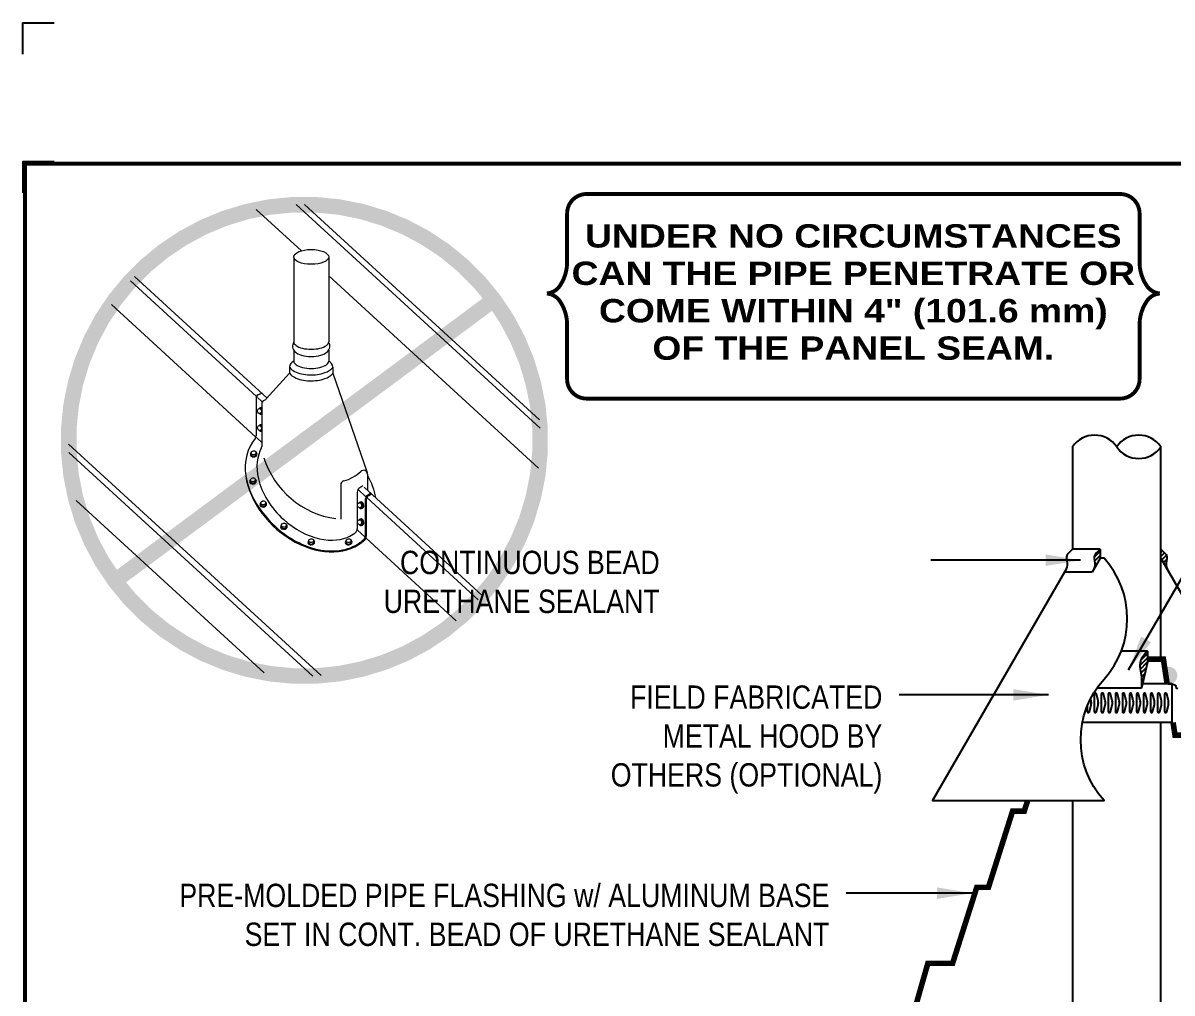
# Model space of a CAD drawing. Header units: inches. Extents: x 0 to 20, y 0 to 190.
# Drawn here: x 0 to 9.24, y 8.96 to 16.76 of the extents above; entities that cross this region are included whole.
import ezdxf
from ezdxf.enums import TextEntityAlignment as Align

# ---------------------------------------------------------------- set-up
doc = ezdxf.new("R2010")
doc.units = ezdxf.units.IN
doc.header["$MEASUREMENT"] = 0
doc.layers.get('0').update_dxf_attribs({"linetype": 'CONTINUOUS'})
doc.layers.get('DEFPOINTS').update_dxf_attribs({"linetype": 'CONTINUOUS'})
doc.layers.add('FSBP-ACCESSORY-FIRESTONE', color=7, linetype='CONTINUOUS', lineweight=9)
for name, color, linetype in [('FSBP-ACCESSORY-OTHER', 7, 'CONTINUOUS'), ('FSBP-ANNO-NOTE', 7, 'CONTINUOUS'), ('FSBP-MEMBRANE', 7, 'CONTINUOUS'), ('FSBP-OTHER', 7, 'CONTINUOUS'), ('FSBP-SEALANTS', 1, 'CONTINUOUS'), ('FSBP-TTLB-BORDER', 7, 'CONTINUOUS'), ('FSBP-TTLB-TEXT', 7, 'CONTINUOUS')]:
    doc.layers.add(name, color=color, linetype=linetype)
doc.styles.add('ARIAL', font='arial.ttf')
doc.styles.add('ARIAL_BOLD', font='')
doc.styles.add('FSBP_ARIAL_BOLD', font='')
doc.styles.add('FSBP_ARIAL_NAR', font='ARIALN.TTF')
doc.styles.add('TXT', font='simplex.shx')
doc.styles.get('ARIAL_BOLD').set_extended_font_data('Arial Black')
doc.styles.get('FSBP_ARIAL_BOLD').set_extended_font_data('Arial Black')
doc.dimstyles.new('STANDARD$7', dxfattribs={"dimscale": 1.5, "dimtxt": 0.2, "dimasz": 0.1, "dimexe": 0.1, "dimexo": 0.125, "dimgap": 0.09, "dimtad": 0, "dimdec": 3, "dimzin": 4, "dimdsep": 46, "dimtxsty": 'TXT', "dimcen": 0.09, "dimadec": 0, "dimazin": 0, "dimtfac": 1, "dimtdec": 3, "dimtofl": 0, "dimtmove": 2, "dimatfit": 3, "dimfxl": 1, "dimtolj": 1, "dimtzin": 4, "dimarcsym": 0})
pattern_1 = [(45, (-229.00815, 19.363898), (-0.0176776695, 0.0176776695), [])]

# ---------------------------------------------------------------- blocks, each defined once
blk = doc.blocks.new('A$C486F1324')
at = {"layer": 'DEFPOINTS', "linetype": 'Continuous', "ltscale": 1.75}
blk.add_lwpolyline([(0, 16.5117), (0, 16.7617), (0.25, 16.7617)], dxfattribs=at)
at = {"layer": 'DEFPOINTS', "color": 1}
blk.add_lwpolyline([(0.25, 15.6465), (0, 15.6465), (0, 15.3965)], dxfattribs=at)
at = {"layer": 'FSBP-TTLB-BORDER', "const_width": 0.0312}
blk.add_lwpolyline([(20.0156, 2.6308), (20.0156, 15.6308), (0.0156, 15.6308), (0.0156, 2.6308)], dxfattribs=at)
at = {"layer": 'FSBP-TTLB-TEXT'}
for tag, height, style, p in [('MAXIMUM_WARRANTY', 0.1875, 'ARIAL_BOLD', (18.0555, 2.8549)), ('ACCPT_SYSTEMS', 0.2188, 'ARIAL', (12.51, 1.5058))]:
    blk.add_attdef(tag, text='', height=height, dxfattribs=dict(at, style=style)).set_placement(p, align=Align.MIDDLE_LEFT)
for tag, height, style, p in [('DETAIL_DESCP_LINE_1', 0.2188, 'ARIAL_BOLD', (10.3468, 2.2572)), ('ISSUE_REV_DATE', 0.2188, 'ARIAL', (16.8563, 1.9026)), ('DETAIL_NUMBER', 0.4375, 'ARIAL', (18.935, 1.7377))]:
    blk.add_attdef(tag, text='', height=height, dxfattribs=dict(at, style=style)).set_placement(p, align=Align.MIDDLE_CENTER)

msp = doc.modelspace()

# ---------------------------------------------------------------- hatches: boundary and pattern name
at = {"layer": 'FSBP-MEMBRANE'}
msp.add_hatch(color=256, dxfattribs=at).paths.add_polyline_path([(9.19942, 11.58366, -1), (9.22157, 11.44479)])
at = {"layer": 'FSBP-SEALANTS'}
h = msp.add_hatch(dxfattribs=at)
h.set_pattern_fill('ANSI31', color=256, scale=0.2, style=0)
h.set_pattern_definition(pattern_1)
edge = h.paths.add_edge_path()
edge.add_spline(control_points=[(9.21267, 12.34625), (9.20267, 12.36412), (9.18108, 12.40272), (9.21108, 12.47711), (9.16961, 12.51143), (9.14779, 12.52948)], knot_values=[0, 0, 0, 0, 0.0593084, 0.1280727, 0.2044011, 0.2044011, 0.2044011, 0.2044011], degree=3, periodic=0)
edge.add_line((9.14779, 12.52948), (9.14779, 12.45862))
edge.add_line((9.14779, 12.45862), (9.21267, 12.34625))
edge = h.paths.add_edge_path()
edge.add_spline(control_points=[(8.66126, 12.52948), (8.63944, 12.51143), (8.59796, 12.47711), (8.62796, 12.40272), (8.60637, 12.36412), (8.59638, 12.34625)], knot_values=[0, 0, 0, 0, 0.0763283, 0.1450927, 0.2044011, 0.2044011, 0.2044011, 0.2044011], degree=3, periodic=0)
edge.add_line((8.59638, 12.34625), (8.66126, 12.45862))
edge.add_line((8.66126, 12.45862), (8.66126, 12.52948))
h = msp.add_hatch(dxfattribs=at)
h.set_pattern_fill('ANSI31', color=256, scale=0.2, style=0)
h.set_pattern_definition(pattern_1)
edge = h.paths.add_edge_path()
edge.add_spline(control_points=[(9.0396, 11.71105), (9.01614, 11.68572), (8.96147, 11.62668), (8.99638, 11.51427), (8.99371, 11.44245), (8.99263, 11.41341)], knot_values=[0, 0, 0, 0, 0.0975048, 0.2272312, 0.3153327, 0.3153327, 0.3153327, 0.3153327], degree=3, periodic=0)
edge.add_line((8.99263, 11.41341), (9.0396, 11.62323))
edge.add_line((9.0396, 11.62323), (9.0396, 11.71105))

# ---------------------------------------------------------------- linework, layer by layer
at = {"layer": 'FSBP-ACCESSORY-FIRESTONE'}
for p, q in [((2.23851, 14.93016), (1.87591, 15.26265)), ((4.15663, 13.50272), (2.19522, 15.30126)), ((4.15184, 13.57163), (2.26428, 15.30245)), ((2.17637, 14.88078), (2.17637, 14.1979)), ((2.45782, 14.88078), (2.45782, 14.1979)), ((1.96184, 13.74586), (0.89701, 14.72226)), ((4.14578, 13.18127), (2.45782, 14.72907)), ((1.8782, 13.75803), (0.86443, 14.68761)), ((1.87281, 13.43158), (0.711, 14.49691)), ((2.17637, 14.13059), (2.17637, 14.0435)), ((2.45782, 14.13059), (2.45782, 14.0435)), ((2.14188, 13.99386), (2.14188, 13.94593)), ((2.4923, 13.99384), (2.4923, 13.94592)), ((2.14188, 13.94593), (1.95541, 13.73872)), ((2.4923, 13.94592), (2.76599, 13.14825)), ((1.89612, 13.77386), (1.89016, 13.77041)), ((1.89612, 13.77386), (1.91771, 13.78632)), ((1.87453, 13.74335), (1.87453, 13.44182)), ((1.92161, 13.71822), (1.88625, 13.75065)), ((1.91907, 13.69793), (1.91907, 13.35645)), ((1.93469, 13.72499), (1.94781, 13.73256)), ((1.91095, 13.66108), (1.89853, 13.66108)), ((1.91708, 13.6212), (1.90466, 13.6212)), ((1.91095, 13.52469), (1.89853, 13.52469)), ((1.87685, 13.42788), (1.91907, 13.38916)), ((1.91708, 13.48482), (1.90466, 13.48482)), ((2.39609, 11.51374), (0.36593, 13.37532)), ((2.32958, 11.51022), (0.36817, 13.30875)), ((1.83493, 13.29061), (1.83493, 13.30303)), ((1.8748, 13.29674), (1.8748, 13.30916)), ((2.76958, 13.13372), (2.76958, 13.0052)), ((1.82914, 13.07293), (1.82914, 13.08535)), ((1.86902, 13.07906), (1.86902, 13.09148)), ((2.55448, 13.04873), (2.55448, 12.77164)), ((2.73289, 13.03883), (2.7076, 13.02423)), ((3.69206, 12.15931), (2.74302, 13.02954)), ((2.68784, 12.99), (2.68784, 12.69289)), ((2.75361, 12.95532), (2.69641, 13.00777)), ((3.66036, 12.12386), (2.76331, 12.94642)), ((2.79643, 12.98057), (2.77114, 12.96596)), ((2.78124, 12.96224), (2.77527, 12.9588)), ((2.78124, 12.96224), (2.80282, 12.97471)), ((1.93922, 11.53676), (0.42837, 12.92215)), ((1.91205, 12.888), (1.91205, 12.90042)), ((1.95193, 12.89413), (1.95193, 12.90655)), ((2.71557, 12.90385), (2.70315, 12.90385)), ((2.7217, 12.86398), (2.70928, 12.86398)), ((2.75138, 12.93174), (2.75138, 12.63436)), ((2.75965, 12.93174), (2.75965, 12.63436)), ((2.71557, 12.76746), (2.70315, 12.76746)), ((2.07788, 12.70885), (2.07788, 12.72127)), ((2.11775, 12.71498), (2.11775, 12.7274)), ((2.68935, 12.68285), (2.74769, 12.62935)), ((2.7217, 12.72759), (2.70928, 12.72759)), ((2.29769, 12.58363), (2.29769, 12.59605)), ((2.33756, 12.58976), (2.33756, 12.60218)), ((2.59849, 12.58363), (2.59849, 12.59605)), ((2.63836, 12.58976), (2.63836, 12.60218)), ((3.48364, 11.95451), (2.75965, 12.61838))]:
    msp.add_line(p, q, dxfattribs=at)
for centre, radius, start, end in [((2.23239, 14.16425), 0.06536, 149.008588, 227.733669), ((2.40179, 14.16425), 0.06536, 312.266331, 30.991412), ((2.21002, 13.98332), 0.06895, 119.216745, 171.209758), ((2.42416, 13.98332), 0.06895, 8.779987, 60.783255), ((1.90578, 13.74335), 0.03125, 120, 180), ((1.95032, 13.69793), 0.03125, 120, 180), ((1.93218, 13.75963), 0.03125, 300, 318.015549), ((1.84328, 13.44182), 0.03125, 319.54944, 0), ((1.88782, 13.35645), 0.03125, 333.203014, 0), ((2.61604, 13.48336), 0.71438, 197.682801, 261.960094), ((2.73833, 13.13372), 0.03125, 360, 133.30906), ((2.58573, 13.04873), 0.03125, 105.603375, 180), ((2.72736, 12.99), 0.03952, 120, 180), ((2.7909, 12.93174), 0.03952, 120, 180), ((2.7909, 12.93174), 0.03125, 120, 180), ((2.65659, 12.69289), 0.03125, 312.926939, 0), ((2.72013, 12.63436), 0.03125, 314.342104, 0), ((2.72013, 12.63436), 0.03952, 314.342104, 360)]:
    msp.add_arc(centre, radius, start, end, dxfattribs=at)
for centre, major_axis, ratio in [((2.31709, 14.88078), (-0.14072, 0), 0.4230134), ((1.90159, 13.64114), (-0.00306, 0.01994), 0.7849676), ((1.90159, 13.50475), (-0.00306, 0.01994), 0.7849676), ((1.85486, 13.3061), (0.01994, 0.00306), 0.7849676), ((1.84908, 13.08842), (0.01994, 0.00306), 0.7849676), ((1.93199, 12.90349), (0.01994, 0.00306), 0.7849676), ((2.70621, 12.88391), (-0.00306, 0.01994), 0.7849676), ((2.70621, 12.74753), (-0.00306, 0.01994), 0.7849676), ((2.09781, 12.72433), (0.01994, 0.00306), 0.7849676), ((2.31763, 12.59912), (0.01994, 0.00306), 0.7849676), ((2.61842, 12.59912), (0.01994, 0.00306), 0.7849676)]:
    msp.add_ellipse(centre, major_axis=major_axis, ratio=ratio, dxfattribs=at)
for centre, major_axis, ratio, start_param, end_param in [((2.31709, 14.1979), (-0.14072, 0), 0.4230134, 0, 3.1415927), ((2.31709, 14.0435), (-0.14072, 0), 0.4230134, 0, 3.1415927), ((2.31709, 14.14), (-0.14072, 0), 0.4230134, 0.4171861, 2.7244066), ((1.91401, 13.64114), (-0.00412, 0.02683), 0.7849676, 5.8522531, 6.9055624), ((1.91401, 13.64114), (-0.00412, 0.02683), 0.7849676, 2.2790766, 3.1858079), ((1.91401, 13.64114), (-0.00306, 0.01994), 0.7849676, 5.7675328, 6.2831853), ((1.91401, 13.64114), (-0.00306, 0.01994), 0.7849676, 3.1415927, 3.2705282), ((1.91401, 13.50475), (-0.00412, 0.02683), 0.7849676, 5.8522531, 6.9055624), ((1.91401, 13.50475), (-0.00306, 0.01994), 0.7849676, 5.7675328, 6.2831853), ((2.31709, 13.02419), (-0.44256, 0.40581), 0.7210655, 0.0260402, 0.7190239), ((1.91401, 13.50475), (-0.00412, 0.02683), 0.7849676, 2.2790766, 3.1858079), ((1.91401, 13.50475), (-0.00306, 0.01994), 0.7849676, 3.1415927, 3.2705282), ((1.85486, 13.29368), (0.02683, 0.00412), 0.7849676, 2.2790766, 6.9055624), ((1.85486, 13.29368), (0.01994, 0.00306), 0.7849676, 3.1415927, 6.2831853), ((2.31709, 13.02419), (-0.44256, 0.40581), 0.7210655, 0.7190239, 3.102098), ((2.36926, 13.50612), (-0.36363, 0.33344), 0.7962245, 2.6818214, 3.0835866), ((1.84908, 13.076), (0.02683, 0.00412), 0.7849676, 2.2790766, 6.9055624), ((1.84908, 13.076), (0.01994, 0.00306), 0.7849676, 3.1415927, 6.2831853), ((1.93199, 12.89106), (0.02683, 0.00412), 0.7849676, 2.2790766, 6.9055624), ((1.93199, 12.89106), (0.01994, 0.00306), 0.7849676, 3.1415927, 6.2831853), ((2.71863, 12.88391), (-0.00412, 0.02683), 0.7849676, 2.2790766, 6.9055624), ((2.71863, 12.88391), (-0.00306, 0.01994), 0.7849676, 3.1415927, 6.2831853), ((2.71863, 12.74753), (-0.00412, 0.02683), 0.7849676, 2.2790766, 6.9055624), ((2.71863, 12.74753), (-0.00306, 0.01994), 0.7849676, 3.1415927, 6.2831853), ((2.09781, 12.71191), (0.02683, 0.00412), 0.7849676, 2.2790766, 6.9055624), ((2.09781, 12.71191), (0.01994, 0.00306), 0.7849676, 3.1415927, 6.2831853), ((2.31763, 12.5867), (0.02683, 0.00412), 0.7849676, 2.2790766, 6.9055624), ((2.31763, 12.5867), (0.01994, 0.00306), 0.7849676, 3.1415927, 6.2831853), ((2.61842, 12.5867), (0.02683, 0.00412), 0.7849676, 2.2790766, 6.9055624), ((2.61842, 12.5867), (0.01994, 0.00306), 0.7849676, 3.1415927, 6.2831853)]:
    msp.add_ellipse(centre, major_axis=major_axis, ratio=ratio, start_param=start_param, end_param=end_param, dxfattribs=at)
at = {"layer": 'FSBP-ACCESSORY-FIRESTONE', "extrusion": (0, 0, -1)}
msp.add_ellipse((2.30955, 13.01581), major_axis=(-0.4501, 0.39743), ratio=0.7210655, start_param=2.0433382, end_param=2.3923527, dxfattribs=at)
at = {"layer": 'FSBP-ACCESSORY-FIRESTONE'}
for points, knots in [([(2.14188, 13.99386), (2.14272, 13.99273), (2.14359, 13.99165), (2.1556, 13.9772), (2.16887, 13.96789), (2.21724, 13.9424), (2.25911, 13.93402), (2.34625, 13.93074), (2.39046, 13.93631), (2.45188, 13.95896), (2.47402, 13.97077), (2.49152, 13.99282), (2.49192, 13.99333), (2.4923, 13.99384)], [0.3115967, 0.3115967, 0.3115967, 0.3115967, 0.3382085, 0.3382085, 0.676417, 0.676417, 1.4821111, 1.4821111, 2.2878051, 2.2878051, 2.8177571, 2.8177571, 2.8300381, 2.8300381, 2.8300381, 2.8300381]), ([(2.14188, 13.94593), (2.14272, 13.94481), (2.14359, 13.94372), (2.1556, 13.92928), (2.16887, 13.91997), (2.21724, 13.89448), (2.25911, 13.8861), (2.34625, 13.88282), (2.39046, 13.88838), (2.45188, 13.91103), (2.47402, 13.92285), (2.49152, 13.9449), (2.49192, 13.9454), (2.4923, 13.94592)], [0.3115967, 0.3115967, 0.3115967, 0.3115967, 0.3382085, 0.3382085, 0.676417, 0.676417, 1.4821111, 1.4821111, 2.2878051, 2.2878051, 2.8177571, 2.8177571, 2.8300381, 2.8300381, 2.8300381, 2.8300381]), ([(1.91571, 13.34237), (1.88388, 13.27934), (1.86924, 13.19441), (1.9183, 12.98309), (1.9922, 12.86038), (2.18261, 12.69142), (2.28653, 12.63602), (2.47959, 12.59287), (2.56855, 12.60339), (2.647, 12.64492), (2.66352, 12.65666), (2.67787, 12.67)], [6.3975955, 6.3975955, 6.3975955, 6.3975955, 7.0914587, 7.0914587, 7.8736884, 7.8736884, 8.5238605, 8.5238605, 9.1740326, 9.1740326, 9.3677519, 9.3677519, 9.3677519, 9.3677519]), ([(1.79143, 13.11886), (1.82727, 12.94795), (1.88495, 12.88149), (2.02115, 12.69947), (2.15602, 12.59893), (2.43221, 12.50195), (2.57147, 12.50615), (2.69797, 12.57471), (2.72143, 12.59195), (2.74197, 12.61201)], [7.2238998, 7.2238998, 7.2238998, 7.2238998, 7.5983149, 7.5983149, 8.3896966, 8.3896966, 9.1810783, 9.1810783, 9.3852875, 9.3852875, 9.3852875, 9.3852875])]:
    msp.add_open_spline(points, degree=3, knots=knots, dxfattribs=at)
at = {"layer": 'FSBP-ACCESSORY-OTHER', "linetype": 'Continuous'}
for q in [(9.0002, 11.44721), (9.23689, 11.13632)]:
    msp.add_line((9.23689, 11.44721), q, dxfattribs=at)
at = {"layer": 'FSBP-ACCESSORY-OTHER'}
msp.add_line((9.23777, 11.13632), (8.51694, 11.13632), dxfattribs=at)
at = {"layer": 'FSBP-ACCESSORY-OTHER', "linetype": 'Continuous'}
for points in [[(8.37297, 12.34625), (7.31285, 10.51007), (8.691, 10.51007, -0.3849002), (8.691, 11.48434, 0.3849002), (8.691, 12.45862), (8.66126, 12.45862)], [(8.55622, 11.26893), (8.55622, 11.22478, 0.8860121), (8.57354, 11.22268), (8.58724, 11.27828, 0.1213203), (8.58724, 11.31191), (8.58324, 11.32814)]]:
    msp.add_lwpolyline(points, format="xyb", dxfattribs=at)
at = {"layer": 'FSBP-ACCESSORY-OTHER'}
msp.add_lwpolyline([(9.14779, 12.45862), (10.27279, 10.51007), (9.51048, 10.51007)], dxfattribs=at)
at = {"layer": 'FSBP-ACCESSORY-OTHER', "linetype": 'Continuous'}
for points in [[(8.61271, 11.22478, 0.8860121), (8.63004, 11.22268), (8.64373, 11.27828, 0.1213203), (8.64373, 11.31191), (8.63004, 11.36751, 0.8860121), (8.61271, 11.36541)], [(8.66921, 11.22478, 0.8860121), (8.68653, 11.22268), (8.70022, 11.27828, 0.1213203), (8.70022, 11.31191), (8.68653, 11.36751, 0.8860121), (8.66921, 11.36541)], [(8.7257, 11.22478, 0.8860121), (8.74302, 11.22268), (8.75672, 11.27828, 0.1213203), (8.75672, 11.31191), (8.74302, 11.36751, 0.8860121), (8.7257, 11.36541)], [(8.78219, 11.22478, 0.8860121), (8.79952, 11.22268), (8.81321, 11.27828, 0.1213203), (8.81321, 11.31191), (8.79952, 11.36751, 0.8860121), (8.78219, 11.36541)], [(8.83869, 11.22478, 0.8860121), (8.85601, 11.22268), (8.8697, 11.27828, 0.1213203), (8.8697, 11.31191), (8.85601, 11.36751, 0.8860121), (8.83869, 11.36541)], [(8.89518, 11.22478, 0.8860121), (8.9125, 11.22268), (8.9262, 11.27828, 0.1213203), (8.9262, 11.31191), (8.9125, 11.36751, 0.8860121), (8.89518, 11.36541)], [(8.95167, 11.22478, 0.8860121), (8.969, 11.22268), (8.98269, 11.27828, 0.1213203), (8.98269, 11.31191), (8.969, 11.36751, 0.8860121), (8.95167, 11.36541)], [(9.00817, 11.22478, 0.8860121), (9.02549, 11.22268), (9.03918, 11.27828, 0.1213203), (9.03918, 11.31191), (9.02549, 11.36751, 0.8860121), (9.00817, 11.36541)], [(9.06466, 11.22478, 0.8860121), (9.08198, 11.22268), (9.09567, 11.27828, 0.1213203), (9.09567, 11.31191), (9.08198, 11.36751, 0.8860121), (9.06466, 11.36541)], [(9.12115, 11.22478, 0.8860121), (9.13848, 11.22268), (9.15217, 11.27828, 0.1213203), (9.15217, 11.31191), (9.13848, 11.36751, 0.8860121), (9.12115, 11.36541)], [(9.17765, 11.22478, 0.8860121), (9.19497, 11.22268), (9.20866, 11.27828, 0.1213203), (9.20866, 11.31191), (9.19497, 11.36751, 0.8860121), (9.17765, 11.36541)]]:
    msp.add_lwpolyline(points, format="xyb", close=True, dxfattribs=at)
msp.add_spline([(9.23689, 11.44721), (9.26488, 11.43497), (9.27202, 11.41682), (9.28378, 11.41017)], degree=3, dxfattribs=at)
at = {"layer": 'FSBP-ANNO-NOTE', "const_width": 0.03125}
for points in [[(4.37453, 15.23002), (4.37453, 15.23002, -0.4142136), (4.53078, 15.38627), (8.82071, 15.38627, -0.4142136), (8.97696, 15.23002), (8.97696, 15.23002)], [(8.97696, 15.23002), (8.97696, 14.82599, 0.1409083), (9.0354, 14.64785, 0.2244532), (9.13947, 14.58656, 0.2244532), (9.0354, 14.52528, 0.1409083), (8.97696, 14.34714), (8.97696, 13.89773)], [(4.37453, 13.89773), (4.37453, 14.34714, 0.1409083), (4.31609, 14.52528, 0.2244532), (4.21202, 14.58656, 0.2244532), (4.31609, 14.64785, 0.1409083), (4.37453, 14.82599)], [(8.97696, 13.89773), (8.97696, 13.89773, -0.4142136), (8.82071, 13.74148), (4.53078, 13.74148, -0.4142136), (4.37453, 13.89773), (4.37453, 13.89773)]]:
    msp.add_lwpolyline(points, format="xyb", dxfattribs=at)
msp.add_lwpolyline([(4.37453, 14.82599), (4.37453, 15.23002)], dxfattribs=at)
at = {"layer": 'FSBP-MEMBRANE', "linetype": 'Continuous'}
msp.add_line((9.20789, 11.44721), (9.23689, 11.44721), dxfattribs=at)
at = {"layer": 'FSBP-MEMBRANE', "const_width": 0.045}
msp.add_lwpolyline([(9.19869, 11.44721), (9.16822, 11.64595), (9.0396, 11.64595)], dxfattribs=at)
at = {"layer": 'FSBP-MEMBRANE'}
msp.add_lwpolyline([(11.90544, 6.43281, 0.045, 0.045, 0), (11.4857, 6.43281, 0.045, 0.045, -0.3441507), (11.39475, 6.50382, 0.045, 0.045, 0), (11.07003, 7.80269, 0.045, 0.045, 0), (11.00413, 7.80269, 0.045, 0.045, 0), (10.84657, 7.18838, 0.045, 0.045, 0), (10.6625, 8.58906, 0.045, 0.045, 0), (10.475, 8.58906, 0.045, 0.045, 0), (10.475, 8.58906, 0.045, 0.045, 0), (10.30032, 9.20044, 0.045, 0.045, 0), (10.11282, 9.20044, 0.045, 0.045, 0), (9.91822, 9.81182, 0.045, 0.045, 0), (9.82447, 9.81182, 0.045, 0.045, 0), (9.62986, 10.42319, 0.045, 0.045, 0), (9.53611, 10.42319, 0.045, 0.045, 0), (9.35572, 11.03457, 0.045, 0.045, 0), (9.26197, 11.03457, 0.045, 0.045, 0), (9.24625, 11.13707, 0, 0, 0)], format="xyseb", dxfattribs=at)
at = {"layer": 'FSBP-MEMBRANE', "const_width": 0.045}
msp.add_lwpolyline([(8.07717, 10.51007), (8.04952, 10.42319), (7.95577, 10.42319), (7.76197, 9.81182), (7.66822, 9.81182), (7.47361, 9.20044), (7.27468, 9.20044), (7.1, 8.58906), (6.9125, 8.58906), (6.73906, 7.18838), (6.57273, 7.80269), (6.50497, 7.80269), (6.18025, 6.50382, -0.3441507), (6.0893, 6.43281), (5.68529, 6.43281)], format="xyb", dxfattribs=at)
at = {"layer": 'FSBP-OTHER'}
for points in [[(8.79282, 13.35361, 0.5282113), (8.43785, 13.35361), (8.43785, 12.52948)], [(8.43785, 10.51007), (8.43785, 6.36531), (8.43785, 3.22058, 0.5282113), (8.79282, 3.22058, -0.5282113), (9.14779, 3.22058), (9.14779, 6.36531), (9.14779, 11.13632)]]:
    msp.add_lwpolyline(points, format="xyb", dxfattribs=at)
msp.add_lwpolyline([(8.79282, 13.35361, 0.5282113), (9.14779, 13.35361, 0.5282113)], format="xyb", close=True, dxfattribs=at)
msp.add_lwpolyline([(9.14779, 11.64595), (9.14779, 13.35361)], dxfattribs=at)
at = {"layer": 'FSBP-SEALANTS'}
for p, q in [((8.66126, 12.52948), (8.43785, 12.52948)), ((8.66126, 12.52948), (8.66126, 12.45862)), ((8.66126, 12.45862), (8.59638, 12.34625)), ((8.59638, 12.34625), (8.37297, 12.34625)), ((9.0396, 11.71105), (8.83022, 11.71105)), ((9.0396, 11.71105), (9.0396, 11.62323)), ((9.0396, 11.62323), (8.99263, 11.41341)), ((8.99263, 11.41341), (8.63452, 11.41341))]:
    msp.add_line(p, q, dxfattribs=at)
at = {"layer": 'FSBP-SEALANTS', "const_width": 0.125}
for points in [[(3.78546, 14.53613, 1), (0.73934, 12.27534)], [(3.78546, 14.53613, -1), (0.73934, 12.27534)]]:
    msp.add_lwpolyline(points, format="xyb", dxfattribs=at)
msp.add_lwpolyline([(0.73934, 12.27534), (3.78546, 14.53613)], dxfattribs=at)
at = {"layer": 'FSBP-SEALANTS'}
for points in [[(8.43785, 12.52948), (8.38976, 12.4702), (8.3943, 12.40159), (8.37297, 12.34625)], [(8.66126, 12.52948), (8.61317, 12.4702), (8.61771, 12.40159), (8.59638, 12.34625)], [(9.14779, 12.52948), (9.19587, 12.4702), (9.19134, 12.40159), (9.21267, 12.34625)], [(9.0396, 11.71105), (8.98392, 11.63101), (8.99149, 11.5015), (8.99263, 11.41341)]]:
    msp.add_spline(points, degree=3, dxfattribs=at)

# ---------------------------------------------------------------- block references
msp.add_blockref('A$C486F1324', (0, 0))

# ---------------------------------------------------------------- texts
at = {"layer": 'FSBP-ANNO-NOTE', "style": 'FSBP_ARIAL_BOLD'}
for s, p in [('UNDER NO CIRCUMSTANCES', (6.67574, 15.04969)), ('CAN THE PIPE PENETRATE OR', (6.67574, 14.74891)), ('COME WITHIN 4" (101.6 mm)', (6.67574, 14.44813)), ('OF THE PANEL SEAM.', (6.67574, 14.14735))]:
    msp.add_text(s, height=0.1875, dxfattribs=at).set_placement(p, align=Align.MIDDLE_CENTER)
at = {"layer": 'FSBP-ANNO-NOTE', "char_height": 0.1875, "attachment_point": 3, "style": 'FSBP_ARIAL_NAR'}
for s, insert in [('CONTINUOUS BEAD\\PURETHANE SEALANT', (5.11879, 12.51758)), ('FIELD FABRICATED\\PMETAL HOOD BY\\POTHERS (OPTIONAL)', (6.90887, 11.43472)), ('PRE-MOLDED PIPE FLASHING w/ ALUMINUM BASE \\PSET IN CONT. BEAD OF URETHANE SEALANT', (6.48332, 9.84045))]:
    msp.add_mtext(s, dxfattribs=dict(at, insert=insert))

# ---------------------------------------------------------------- leaders
at = {"layer": 'FSBP-ANNO-NOTE', "annotation_type": 0, "has_hookline": 1}
for points, hookline_direction, text_width in [([(8.88885, 11.56159), (9.80571, 13.14626), (10.08696, 13.14626)], 0, 2.56271), ([(8.50248, 12.44176), (7.29876, 12.44258)], 1, 2.19897), ([(8.24345, 11.35888), (7.04387, 11.35972)], 1, 2.15996), ([(7.63026, 9.76456), (6.61832, 9.76545)], 1, 5.1991)]:
    msp.add_leader(points, dimstyle='STANDARD$7', override={"dimasz": 0.1875, "dimtad": 0}, dxfattribs=dict(at, hookline_direction=hookline_direction, text_width=text_width))

doc.saveas('drawing.dxf')
